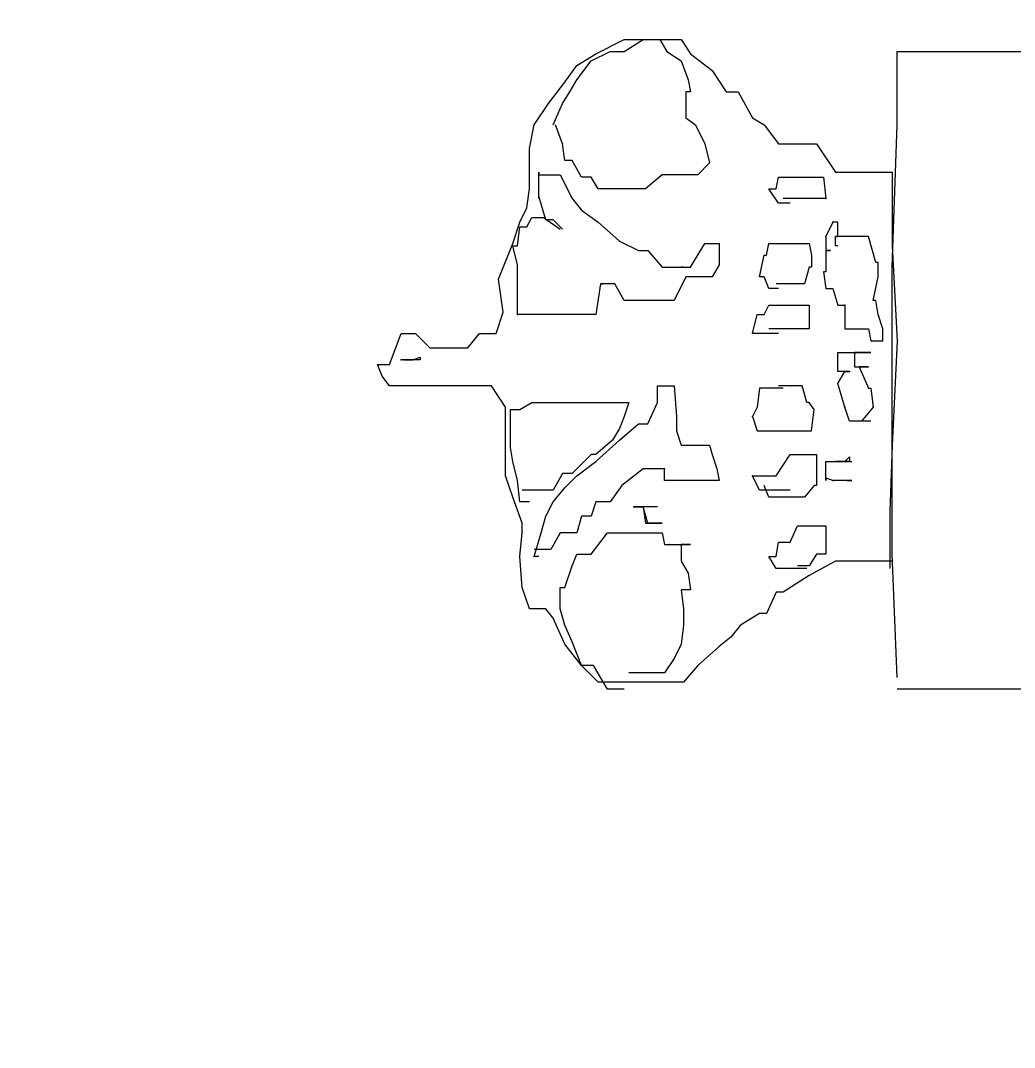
# Model space of a CAD drawing. Extents: x 731654 to 732244, y 4380181 to 4381208.
# Drawn here: x 731681.395 to 731685.585, y 4381030.28 to 4381034.61 of the extents above; entities that cross this region are included whole.
import ezdxf

# ---------------------------------------------------------------- set-up
doc = ezdxf.new("R2010")
doc.units = 0
doc.layers.get('0').update_dxf_attribs({"linetype": 'CONTINUOUS'})

msp = doc.modelspace()

# ---------------------------------------------------------------- linework, layer by layer
at = {"color": 0, "linetype": 'CONTINUOUS'}
for p, q in [((731683.82, 4381034.47), (731683.94, 4381034.53)), ((731683.82, 4381034.47), (731683.94, 4381034.53)), ((731683.94, 4381034.48), (731684.02, 4381034.53)), ((731683.94, 4381034.53), (731684.02, 4381034.53)), ((731683.94, 4381034.48), (731684.02, 4381034.53)), ((731683.94, 4381034.53), (731684.02, 4381034.53)), ((731684.02, 4381034.53), (731684.09, 4381034.53)), ((731684.02, 4381034.53), (731684.11, 4381034.53)), ((731684.02, 4381034.53), (731684.09, 4381034.53)), ((731684.02, 4381034.53), (731684.11, 4381034.53)), ((731684.09, 4381034.53), (731684.12, 4381034.48)), ((731684.09, 4381034.53), (731684.12, 4381034.48)), ((731684.11, 4381034.53), (731684.18, 4381034.53)), ((731684.11, 4381034.53), (731684.18, 4381034.53)), ((731684.18, 4381034.53), (731684.22, 4381034.47)), ((731684.18, 4381034.53), (731684.22, 4381034.47)), ((731683.74, 4381034.42), (731683.82, 4381034.47)), ((731683.74, 4381034.42), (731683.82, 4381034.47)), ((731683.8, 4381034.44), (731683.88, 4381034.48)), ((731683.8, 4381034.44), (731683.88, 4381034.48)), ((731683.88, 4381034.48), (731683.94, 4381034.48)), ((731683.88, 4381034.48), (731683.94, 4381034.48)), ((731684.12, 4381034.48), (731684.18, 4381034.44)), ((731684.12, 4381034.48), (731684.18, 4381034.44)), ((731684.22, 4381034.47), (731684.31, 4381034.4)), ((731684.22, 4381034.47), (731684.31, 4381034.4)), ((731685.09, 4381034.48), (731685.81, 4381034.48)), ((731685.09, 4381034.17), (731685.09, 4381034.48)), ((731685.09, 4381034.48), (731685.81, 4381034.48)), ((731685.09, 4381034.17), (731685.09, 4381034.48)), ((731683.74, 4381034.36), (731683.8, 4381034.44)), ((731683.74, 4381034.36), (731683.8, 4381034.44)), ((731684.18, 4381034.44), (731684.21, 4381034.36)), ((731684.18, 4381034.44), (731684.21, 4381034.36)), ((731683.69, 4381034.35), (731683.74, 4381034.42)), ((731683.69, 4381034.35), (731683.74, 4381034.42)), ((731684.31, 4381034.4), (731684.37, 4381034.31)), ((731684.31, 4381034.4), (731684.37, 4381034.31)), ((731683.62, 4381034.26), (731683.69, 4381034.35)), ((731683.62, 4381034.26), (731683.69, 4381034.35)), ((731683.71, 4381034.31), (731683.74, 4381034.36)), ((731683.71, 4381034.31), (731683.74, 4381034.36)), ((731684.21, 4381034.36), (731684.22, 4381034.31)), ((731684.21, 4381034.36), (731684.22, 4381034.31)), ((731683.68, 4381034.26), (731683.71, 4381034.31)), ((731683.68, 4381034.26), (731683.71, 4381034.31)), ((731684.22, 4381034.31), (731684.2, 4381034.31)), ((731684.2, 4381034.31), (731684.2, 4381034.2)), ((731684.22, 4381034.31), (731684.2, 4381034.31)), ((731684.2, 4381034.31), (731684.2, 4381034.2)), ((731684.37, 4381034.31), (731684.42, 4381034.31)), ((731684.37, 4381034.31), (731684.42, 4381034.31)), ((731684.42, 4381034.31), (731684.48, 4381034.2)), ((731684.42, 4381034.31), (731684.48, 4381034.2)), ((731683.56, 4381034.17), (731683.62, 4381034.26)), ((731683.56, 4381034.17), (731683.62, 4381034.26)), ((731683.64, 4381034.17), (731683.68, 4381034.26)), ((731683.64, 4381034.17), (731683.68, 4381034.26)), ((731683.54, 4381034.07), (731683.56, 4381034.17)), ((731683.54, 4381034.07), (731683.56, 4381034.17)), ((731683.68, 4381034.09), (731683.65, 4381034.17)), ((731683.68, 4381034.09), (731683.65, 4381034.17)), ((731684.2, 4381034.2), (731684.24, 4381034.17)), ((731684.2, 4381034.2), (731684.24, 4381034.17)), ((731684.24, 4381034.17), (731684.28, 4381034.09)), ((731684.24, 4381034.17), (731684.28, 4381034.09)), ((731684.48, 4381034.2), (731684.53, 4381034.17)), ((731684.48, 4381034.2), (731684.53, 4381034.17)), ((731684.53, 4381034.17), (731684.59, 4381034.09)), ((731684.53, 4381034.17), (731684.59, 4381034.09)), ((731685.07, 4381033.57), (731685.09, 4381034.17)), ((731685.07, 4381033.57), (731685.09, 4381034.17)), ((731683.69, 4381034.02), (731683.68, 4381034.09)), ((731683.69, 4381034.02), (731683.68, 4381034.09)), ((731684.28, 4381034.09), (731684.3, 4381034.01)), ((731684.28, 4381034.09), (731684.3, 4381034.01)), ((731684.59, 4381034.09), (731684.64, 4381034.09)), ((731684.59, 4381034.09), (731684.64, 4381034.09)), ((731684.64, 4381034.09), (731684.71, 4381034.09)), ((731684.64, 4381034.09), (731684.71, 4381034.09)), ((731684.71, 4381034.09), (731684.75, 4381034.09)), ((731684.71, 4381034.09), (731684.75, 4381034.09)), ((731684.75, 4381034.09), (731684.83, 4381033.97)), ((731684.75, 4381034.09), (731684.83, 4381033.97)), ((731683.54, 4381033.96), (731683.54, 4381034.07)), ((731683.54, 4381033.96), (731683.54, 4381034.07)), ((731683.72, 4381034.02), (731683.69, 4381034.02)), ((731683.72, 4381034.02), (731683.69, 4381034.02)), ((731683.76, 4381033.95), (731683.72, 4381034.02)), ((731683.76, 4381033.95), (731683.72, 4381034.02)), ((731684.3, 4381034.01), (731684.25, 4381033.96)), ((731684.3, 4381034.01), (731684.25, 4381033.96)), ((731683.54, 4381033.9), (731683.54, 4381033.96)), ((731683.54, 4381033.9), (731683.54, 4381033.96)), ((731683.58, 4381033.86), (731683.58, 4381033.97)), ((731683.58, 4381033.97), (731683.58, 4381033.96)), ((731683.58, 4381033.86), (731683.58, 4381033.97)), ((731683.58, 4381033.97), (731683.58, 4381033.96)), ((731683.58, 4381033.96), (731683.59, 4381033.96)), ((731683.58, 4381033.96), (731683.59, 4381033.96)), ((731683.59, 4381033.96), (731683.64, 4381033.96)), ((731683.59, 4381033.96), (731683.64, 4381033.96)), ((731683.64, 4381033.96), (731683.67, 4381033.96)), ((731683.64, 4381033.96), (731683.67, 4381033.96)), ((731683.67, 4381033.96), (731683.72, 4381033.86)), ((731683.67, 4381033.96), (731683.72, 4381033.86)), ((731683.8, 4381033.95), (731683.76, 4381033.95)), ((731683.8, 4381033.95), (731683.76, 4381033.95)), ((731683.83, 4381033.9), (731683.8, 4381033.95)), ((731683.83, 4381033.9), (731683.8, 4381033.95)), ((731684.1, 4381033.96), (731684.03, 4381033.9)), ((731684.1, 4381033.96), (731684.03, 4381033.9)), ((731684.15, 4381033.96), (731684.1, 4381033.96)), ((731684.15, 4381033.96), (731684.1, 4381033.96)), ((731684.21, 4381033.96), (731684.15, 4381033.96)), ((731684.21, 4381033.96), (731684.15, 4381033.96)), ((731684.25, 4381033.96), (731684.21, 4381033.96)), ((731684.25, 4381033.96), (731684.21, 4381033.96)), ((731684.58, 4381033.9), (731684.59, 4381033.95)), ((731684.58, 4381033.9), (731684.59, 4381033.95)), ((731684.59, 4381033.95), (731684.61, 4381033.95)), ((731684.59, 4381033.95), (731684.61, 4381033.95)), ((731684.61, 4381033.95), (731684.66, 4381033.95)), ((731684.61, 4381033.95), (731684.66, 4381033.95)), ((731684.66, 4381033.95), (731684.69, 4381033.95)), ((731684.66, 4381033.95), (731684.69, 4381033.95)), ((731684.69, 4381033.95), (731684.74, 4381033.95)), ((731684.69, 4381033.95), (731684.74, 4381033.95)), ((731684.74, 4381033.95), (731684.78, 4381033.95)), ((731684.74, 4381033.95), (731684.78, 4381033.95)), ((731684.78, 4381033.95), (731684.79, 4381033.86)), ((731684.78, 4381033.95), (731684.79, 4381033.86)), ((731684.83, 4381033.97), (731684.89, 4381033.97)), ((731684.83, 4381033.97), (731684.89, 4381033.97)), ((731684.89, 4381033.97), (731684.92, 4381033.97)), ((731684.89, 4381033.97), (731684.92, 4381033.97)), ((731684.92, 4381033.97), (731684.95, 4381033.97)), ((731684.92, 4381033.97), (731684.95, 4381033.97)), ((731684.95, 4381033.97), (731684.99, 4381033.97)), ((731684.95, 4381033.97), (731684.99, 4381033.97)), ((731684.99, 4381033.97), (731685.03, 4381033.97)), ((731684.99, 4381033.97), (731685.03, 4381033.97)), ((731685.03, 4381033.97), (731685.07, 4381033.97)), ((731685.03, 4381033.97), (731685.07, 4381033.97)), ((731685.07, 4381033.97), (731685.07, 4381033.66)), ((731685.07, 4381033.97), (731685.07, 4381033.66)), ((731683.53, 4381033.82), (731683.54, 4381033.9)), ((731683.53, 4381033.82), (731683.54, 4381033.9)), ((731683.61, 4381033.77), (731683.58, 4381033.87)), ((731683.58, 4381033.87), (731683.58, 4381033.86)), ((731683.61, 4381033.77), (731683.58, 4381033.87)), ((731683.58, 4381033.87), (731683.58, 4381033.86)), ((731683.72, 4381033.86), (731683.76, 4381033.81)), ((731683.72, 4381033.86), (731683.76, 4381033.81)), ((731683.88, 4381033.9), (731683.83, 4381033.9)), ((731683.88, 4381033.9), (731683.83, 4381033.9)), ((731683.93, 4381033.9), (731683.88, 4381033.9)), ((731683.93, 4381033.9), (731683.88, 4381033.9)), ((731684, 4381033.9), (731683.93, 4381033.9)), ((731684, 4381033.9), (731683.93, 4381033.9)), ((731684.03, 4381033.9), (731684, 4381033.9)), ((731684.03, 4381033.9), (731684, 4381033.9)), ((731684.59, 4381033.84), (731684.55, 4381033.9)), ((731684.55, 4381033.9), (731684.58, 4381033.9)), ((731684.59, 4381033.84), (731684.55, 4381033.9)), ((731684.55, 4381033.9), (731684.58, 4381033.9)), ((731684.67, 4381033.86), (731684.61, 4381033.86)), ((731684.67, 4381033.86), (731684.61, 4381033.86)), ((731684.72, 4381033.86), (731684.67, 4381033.86)), ((731684.72, 4381033.86), (731684.67, 4381033.86)), ((731684.75, 4381033.86), (731684.72, 4381033.86)), ((731684.75, 4381033.86), (731684.72, 4381033.86)), ((731684.79, 4381033.86), (731684.75, 4381033.86)), ((731684.79, 4381033.86), (731684.75, 4381033.86)), ((731683.5, 4381033.76), (731683.53, 4381033.82)), ((731683.5, 4381033.76), (731683.53, 4381033.82)), ((731684.61, 4381033.84), (731684.59, 4381033.84)), ((731684.61, 4381033.84), (731684.59, 4381033.84)), ((731684.64, 4381033.84), (731684.61, 4381033.84)), ((731684.64, 4381033.84), (731684.61, 4381033.84)), ((731683.53, 4381033.74), (731683.55, 4381033.78)), ((731683.53, 4381033.74), (731683.55, 4381033.78)), ((731683.55, 4381033.78), (731683.6, 4381033.78)), ((731683.55, 4381033.78), (731683.6, 4381033.78)), ((731683.6, 4381033.78), (731683.67, 4381033.73)), ((731683.6, 4381033.78), (731683.67, 4381033.73)), ((731683.76, 4381033.81), (731683.83, 4381033.76)), ((731683.76, 4381033.81), (731683.83, 4381033.76)), ((731683.47, 4381033.67), (731683.5, 4381033.76)), ((731683.47, 4381033.67), (731683.5, 4381033.76)), ((731683.49, 4381033.66), (731683.5, 4381033.74)), ((731683.49, 4381033.66), (731683.5, 4381033.74)), ((731683.5, 4381033.74), (731683.53, 4381033.74)), ((731683.5, 4381033.74), (731683.53, 4381033.74)), ((731683.64, 4381033.77), (731683.61, 4381033.77)), ((731683.64, 4381033.77), (731683.61, 4381033.77)), ((731683.68, 4381033.73), (731683.64, 4381033.77)), ((731683.68, 4381033.73), (731683.64, 4381033.77)), ((731683.83, 4381033.76), (731683.92, 4381033.68)), ((731683.83, 4381033.76), (731683.92, 4381033.68)), ((731684.82, 4381033.76), (731684.79, 4381033.7)), ((731684.82, 4381033.76), (731684.79, 4381033.7)), ((731684.84, 4381033.76), (731684.82, 4381033.76)), ((731684.84, 4381033.76), (731684.82, 4381033.76)), ((731684.84, 4381033.7), (731684.84, 4381033.76)), ((731684.84, 4381033.7), (731684.84, 4381033.76)), ((731684.79, 4381033.7), (731684.79, 4381033.64)), ((731684.79, 4381033.7), (731684.79, 4381033.64)), ((731684.83, 4381033.66), (731684.83, 4381033.7)), ((731684.83, 4381033.7), (731684.84, 4381033.7)), ((731684.84, 4381033.7), (731684.83, 4381033.7)), ((731684.83, 4381033.66), (731684.83, 4381033.7)), ((731684.83, 4381033.7), (731684.84, 4381033.7)), ((731684.84, 4381033.7), (731684.83, 4381033.7)), ((731684.9, 4381033.7), (731684.84, 4381033.7)), ((731684.9, 4381033.7), (731684.84, 4381033.7)), ((731684.92, 4381033.7), (731684.9, 4381033.7)), ((731684.92, 4381033.7), (731684.9, 4381033.7)), ((731684.94, 4381033.7), (731684.92, 4381033.7)), ((731684.94, 4381033.7), (731684.92, 4381033.7)), ((731684.97, 4381033.7), (731684.94, 4381033.7)), ((731684.97, 4381033.7), (731684.94, 4381033.7)), ((731685, 4381033.59), (731684.97, 4381033.7)), ((731685, 4381033.59), (731684.97, 4381033.7)), ((731683.41, 4381033.52), (731683.47, 4381033.67)), ((731683.41, 4381033.52), (731683.47, 4381033.67)), ((731683.49, 4381033.58), (731683.47, 4381033.66)), ((731683.47, 4381033.66), (731683.49, 4381033.66)), ((731683.49, 4381033.58), (731683.47, 4381033.66)), ((731683.47, 4381033.66), (731683.49, 4381033.66)), ((731683.92, 4381033.68), (731684, 4381033.64)), ((731683.92, 4381033.68), (731684, 4381033.64)), ((731684.22, 4381033.57), (731684.28, 4381033.67)), ((731684.22, 4381033.57), (731684.28, 4381033.67)), ((731684.28, 4381033.67), (731684.34, 4381033.67)), ((731684.28, 4381033.67), (731684.34, 4381033.67)), ((731684.34, 4381033.67), (731684.34, 4381033.58)), ((731684.34, 4381033.67), (731684.34, 4381033.58)), ((731684.54, 4381033.62), (731684.55, 4381033.67)), ((731684.54, 4381033.62), (731684.55, 4381033.67)), ((731684.55, 4381033.67), (731684.61, 4381033.67)), ((731684.55, 4381033.67), (731684.61, 4381033.67)), ((731684.61, 4381033.67), (731684.64, 4381033.67)), ((731684.61, 4381033.67), (731684.64, 4381033.67)), ((731684.64, 4381033.67), (731684.68, 4381033.67)), ((731684.64, 4381033.67), (731684.68, 4381033.67)), ((731684.68, 4381033.67), (731684.72, 4381033.67)), ((731684.68, 4381033.67), (731684.72, 4381033.67)), ((731684.72, 4381033.67), (731684.73, 4381033.62)), ((731684.72, 4381033.67), (731684.73, 4381033.62)), ((731684.84, 4381033.66), (731684.83, 4381033.66)), ((731684.84, 4381033.66), (731684.83, 4381033.66)), ((731685.07, 4381033.66), (731685.09, 4381033.26)), ((731685.07, 4381033.66), (731685.09, 4381033.26)), ((731684, 4381033.64), (731684.04, 4381033.64)), ((731684, 4381033.64), (731684.04, 4381033.64)), ((731684.04, 4381033.64), (731684.1, 4381033.57)), ((731684.04, 4381033.64), (731684.1, 4381033.57)), ((731684.51, 4381033.53), (731684.53, 4381033.62)), ((731684.51, 4381033.53), (731684.53, 4381033.62)), ((731684.53, 4381033.62), (731684.54, 4381033.62)), ((731684.53, 4381033.62), (731684.54, 4381033.62)), ((731684.73, 4381033.62), (731684.73, 4381033.57)), ((731684.73, 4381033.62), (731684.73, 4381033.57)), ((731684.79, 4381033.64), (731684.81, 4381033.64)), ((731684.81, 4381033.64), (731684.79, 4381033.64)), ((731684.79, 4381033.64), (731684.79, 4381033.55)), ((731684.79, 4381033.64), (731684.81, 4381033.64)), ((731684.81, 4381033.64), (731684.79, 4381033.64)), ((731684.79, 4381033.64), (731684.79, 4381033.55)), ((731683.49, 4381033.48), (731683.49, 4381033.58)), ((731683.49, 4381033.48), (731683.49, 4381033.58)), ((731684.1, 4381033.57), (731684.14, 4381033.57)), ((731684.1, 4381033.57), (731684.14, 4381033.57)), ((731684.14, 4381033.57), (731684.18, 4381033.57)), ((731684.14, 4381033.57), (731684.18, 4381033.57)), ((731684.18, 4381033.57), (731684.19, 4381033.57)), ((731684.19, 4381033.57), (731684.18, 4381033.57)), ((731684.18, 4381033.57), (731684.19, 4381033.57)), ((731684.18, 4381033.57), (731684.19, 4381033.57)), ((731684.19, 4381033.57), (731684.18, 4381033.57)), ((731684.18, 4381033.57), (731684.19, 4381033.57)), ((731684.19, 4381033.57), (731684.22, 4381033.57)), ((731684.19, 4381033.57), (731684.22, 4381033.57)), ((731684.34, 4381033.58), (731684.31, 4381033.53)), ((731684.34, 4381033.58), (731684.31, 4381033.53)), ((731684.72, 4381033.57), (731684.7, 4381033.5)), ((731684.72, 4381033.57), (731684.7, 4381033.5)), ((731684.73, 4381033.57), (731684.72, 4381033.57)), ((731684.73, 4381033.57), (731684.72, 4381033.57)), ((731685.01, 4381033.59), (731685, 4381033.59)), ((731685.01, 4381033.59), (731685, 4381033.59)), ((731685.01, 4381033.53), (731685.01, 4381033.59)), ((731685.01, 4381033.53), (731685.01, 4381033.59)), ((731685.07, 4381032.36), (731685.07, 4381033.57)), ((731685.07, 4381032.36), (731685.07, 4381033.57)), ((731683.43, 4381033.38), (731683.41, 4381033.52)), ((731683.43, 4381033.38), (731683.41, 4381033.52)), ((731684.2, 4381033.53), (731684.15, 4381033.43)), ((731684.2, 4381033.53), (731684.15, 4381033.43)), ((731684.21, 4381033.53), (731684.2, 4381033.53)), ((731684.21, 4381033.53), (731684.2, 4381033.53)), ((731684.22, 4381033.53), (731684.21, 4381033.53)), ((731684.22, 4381033.53), (731684.21, 4381033.53)), ((731684.28, 4381033.53), (731684.22, 4381033.53)), ((731684.28, 4381033.53), (731684.22, 4381033.53)), ((731684.31, 4381033.53), (731684.28, 4381033.53)), ((731684.31, 4381033.53), (731684.28, 4381033.53)), ((731684.53, 4381033.53), (731684.51, 4381033.53)), ((731684.53, 4381033.53), (731684.51, 4381033.53)), ((731684.55, 4381033.48), (731684.53, 4381033.53)), ((731684.55, 4381033.48), (731684.53, 4381033.53)), ((731684.79, 4381033.55), (731684.78, 4381033.55)), ((731684.78, 4381033.55), (731684.79, 4381033.48)), ((731684.79, 4381033.55), (731684.78, 4381033.55)), ((731684.78, 4381033.55), (731684.79, 4381033.48)), ((731684.99, 4381033.43), (731685.01, 4381033.53)), ((731684.99, 4381033.43), (731685.01, 4381033.53)), ((731683.49, 4381033.37), (731683.49, 4381033.48)), ((731683.49, 4381033.37), (731683.49, 4381033.48)), ((731683.84, 4381033.5), (731683.82, 4381033.37)), ((731683.84, 4381033.5), (731683.82, 4381033.37)), ((731683.87, 4381033.5), (731683.84, 4381033.5)), ((731683.84, 4381033.5), (731683.85, 4381033.5)), ((731683.85, 4381033.5), (731683.84, 4381033.5)), ((731683.87, 4381033.5), (731683.84, 4381033.5)), ((731683.84, 4381033.5), (731683.85, 4381033.5)), ((731683.85, 4381033.5), (731683.84, 4381033.5)), ((731683.9, 4381033.5), (731683.87, 4381033.5)), ((731683.9, 4381033.5), (731683.87, 4381033.5)), ((731683.94, 4381033.43), (731683.9, 4381033.5)), ((731683.94, 4381033.43), (731683.9, 4381033.5)), ((731684.59, 4381033.48), (731684.55, 4381033.48)), ((731684.59, 4381033.48), (731684.55, 4381033.48)), ((731684.62, 4381033.5), (731684.58, 4381033.5)), ((731684.62, 4381033.5), (731684.58, 4381033.5)), ((731684.64, 4381033.5), (731684.62, 4381033.5)), ((731684.64, 4381033.5), (731684.62, 4381033.5)), ((731684.7, 4381033.5), (731684.64, 4381033.5)), ((731684.7, 4381033.5), (731684.64, 4381033.5)), ((731684.79, 4381033.48), (731684.82, 4381033.48)), ((731684.79, 4381033.48), (731684.82, 4381033.48)), ((731684.82, 4381033.48), (731684.84, 4381033.41)), ((731684.82, 4381033.48), (731684.84, 4381033.41)), ((731684, 4381033.43), (731683.94, 4381033.43)), ((731684, 4381033.43), (731683.94, 4381033.43)), ((731684.04, 4381033.43), (731684, 4381033.43)), ((731684.04, 4381033.43), (731684, 4381033.43)), ((731684.1, 4381033.43), (731684.04, 4381033.43)), ((731684.1, 4381033.43), (731684.04, 4381033.43)), ((731684.13, 4381033.43), (731684.1, 4381033.43)), ((731684.13, 4381033.43), (731684.1, 4381033.43)), ((731684.15, 4381033.43), (731684.13, 4381033.43)), ((731684.15, 4381033.43), (731684.13, 4381033.43)), ((731685, 4381033.43), (731684.99, 4381033.43)), ((731685, 4381033.43), (731684.99, 4381033.43)), ((731685.01, 4381033.37), (731685, 4381033.43)), ((731685.01, 4381033.37), (731685, 4381033.43)), ((731684.53, 4381033.37), (731684.55, 4381033.41)), ((731684.53, 4381033.37), (731684.55, 4381033.41)), ((731684.55, 4381033.41), (731684.61, 4381033.41)), ((731684.55, 4381033.41), (731684.61, 4381033.41)), ((731684.61, 4381033.41), (731684.64, 4381033.41)), ((731684.61, 4381033.41), (731684.64, 4381033.41)), ((731684.64, 4381033.41), (731684.7, 4381033.41)), ((731684.64, 4381033.41), (731684.7, 4381033.41)), ((731684.7, 4381033.41), (731684.72, 4381033.41)), ((731684.7, 4381033.41), (731684.72, 4381033.41)), ((731684.72, 4381033.41), (731684.72, 4381033.31)), ((731684.72, 4381033.41), (731684.72, 4381033.31)), ((731684.84, 4381033.41), (731684.87, 4381033.41)), ((731684.84, 4381033.41), (731684.87, 4381033.41)), ((731684.87, 4381033.41), (731684.87, 4381033.31)), ((731684.87, 4381033.41), (731684.87, 4381033.31)), ((731683.4, 4381033.29), (731683.43, 4381033.38)), ((731683.4, 4381033.29), (731683.43, 4381033.38)), ((731683.53, 4381033.37), (731683.49, 4381033.37)), ((731683.53, 4381033.37), (731683.49, 4381033.37)), ((731683.59, 4381033.37), (731683.53, 4381033.37)), ((731683.59, 4381033.37), (731683.53, 4381033.37)), ((731683.67, 4381033.37), (731683.59, 4381033.37)), ((731683.67, 4381033.37), (731683.59, 4381033.37)), ((731683.76, 4381033.37), (731683.67, 4381033.37)), ((731683.76, 4381033.37), (731683.67, 4381033.37)), ((731683.82, 4381033.37), (731683.76, 4381033.37)), ((731683.82, 4381033.37), (731683.76, 4381033.37)), ((731684.48, 4381033.29), (731684.5, 4381033.37)), ((731684.48, 4381033.29), (731684.5, 4381033.37)), ((731684.5, 4381033.37), (731684.53, 4381033.37)), ((731684.5, 4381033.37), (731684.53, 4381033.37)), ((731685.03, 4381033.31), (731685.01, 4381033.37)), ((731685.03, 4381033.31), (731685.01, 4381033.37)), ((731684.62, 4381033.31), (731684.55, 4381033.31)), ((731684.62, 4381033.31), (731684.55, 4381033.31)), ((731684.66, 4381033.31), (731684.62, 4381033.31)), ((731684.66, 4381033.31), (731684.62, 4381033.31)), ((731684.7, 4381033.31), (731684.66, 4381033.31)), ((731684.7, 4381033.31), (731684.66, 4381033.31)), ((731684.72, 4381033.31), (731684.7, 4381033.31)), ((731684.72, 4381033.31), (731684.7, 4381033.31)), ((731684.87, 4381033.31), (731684.9, 4381033.31)), ((731684.87, 4381033.31), (731684.9, 4381033.31)), ((731684.9, 4381033.31), (731684.93, 4381033.31)), ((731684.9, 4381033.31), (731684.93, 4381033.31)), ((731684.93, 4381033.31), (731684.97, 4381033.31)), ((731684.93, 4381033.31), (731684.97, 4381033.31)), ((731684.97, 4381033.31), (731684.98, 4381033.26)), ((731684.97, 4381033.31), (731684.98, 4381033.26)), ((731685.03, 4381033.26), (731685.03, 4381033.31)), ((731685.03, 4381033.26), (731685.03, 4381033.31)), ((731682.95, 4381033.16), (731683, 4381033.29)), ((731682.95, 4381033.16), (731683, 4381033.29)), ((731683, 4381033.29), (731683.02, 4381033.29)), ((731683, 4381033.29), (731683.02, 4381033.29)), ((731683.02, 4381033.29), (731683.06, 4381033.29)), ((731683.02, 4381033.29), (731683.06, 4381033.29)), ((731683.06, 4381033.29), (731683.12, 4381033.23)), ((731683.06, 4381033.29), (731683.12, 4381033.23)), ((731683.28, 4381033.23), (731683.33, 4381033.29)), ((731683.28, 4381033.23), (731683.33, 4381033.29)), ((731683.33, 4381033.29), (731683.37, 4381033.29)), ((731683.33, 4381033.29), (731683.37, 4381033.29)), ((731683.37, 4381033.29), (731683.4, 4381033.29)), ((731683.37, 4381033.29), (731683.4, 4381033.29)), ((731684.51, 4381033.29), (731684.48, 4381033.29)), ((731684.51, 4381033.29), (731684.48, 4381033.29)), ((731684.54, 4381033.29), (731684.51, 4381033.29)), ((731684.54, 4381033.29), (731684.51, 4381033.29)), ((731684.59, 4381033.29), (731684.54, 4381033.29)), ((731684.59, 4381033.29), (731684.54, 4381033.29)), ((731684.98, 4381033.26), (731685, 4381033.26)), ((731684.98, 4381033.26), (731685, 4381033.26)), ((731685, 4381033.26), (731685.02, 4381033.26)), ((731685, 4381033.26), (731685.02, 4381033.26)), ((731685.02, 4381033.26), (731685.03, 4381033.26)), ((731685.02, 4381033.26), (731685.03, 4381033.26)), ((731685.09, 4381033.26), (731685.07, 4381032.82)), ((731685.09, 4381033.26), (731685.07, 4381032.82)), ((731683.12, 4381033.23), (731683.17, 4381033.23)), ((731683.12, 4381033.23), (731683.17, 4381033.23)), ((731683.17, 4381033.23), (731683.28, 4381033.23)), ((731683.17, 4381033.23), (731683.28, 4381033.23)), ((731684.84, 4381033.13), (731684.84, 4381033.21)), ((731684.84, 4381033.21), (731684.87, 4381033.21)), ((731684.84, 4381033.13), (731684.84, 4381033.21)), ((731684.84, 4381033.21), (731684.87, 4381033.21)), ((731684.87, 4381033.21), (731684.89, 4381033.21)), ((731684.87, 4381033.21), (731684.89, 4381033.21)), ((731684.89, 4381033.21), (731684.91, 4381033.21)), ((731684.89, 4381033.21), (731684.91, 4381033.21)), ((731684.91, 4381033.21), (731684.95, 4381033.21)), ((731684.93, 4381033.21), (731684.91, 4381033.21)), ((731684.91, 4381033.21), (731684.91, 4381033.15)), ((731684.91, 4381033.21), (731684.95, 4381033.21)), ((731684.93, 4381033.21), (731684.91, 4381033.21)), ((731684.91, 4381033.21), (731684.91, 4381033.15)), ((731684.95, 4381033.21), (731684.93, 4381033.21)), ((731684.95, 4381033.21), (731684.93, 4381033.21)), ((731684.95, 4381033.21), (731684.98, 4381033.21)), ((731684.98, 4381033.21), (731684.95, 4381033.21)), ((731684.95, 4381033.21), (731684.98, 4381033.21)), ((731684.98, 4381033.21), (731684.95, 4381033.21)), ((731683.02, 4381033.18), (731683, 4381033.18)), ((731683.02, 4381033.18), (731683, 4381033.18)), ((731683.01, 4381033.18), (731683.02, 4381033.18)), ((731683.01, 4381033.18), (731683.02, 4381033.18)), ((731683.02, 4381033.18), (731683.03, 4381033.18)), ((731683.04, 4381033.18), (731683.02, 4381033.18)), ((731683.02, 4381033.18), (731683.03, 4381033.18)), ((731683.04, 4381033.18), (731683.02, 4381033.18)), ((731683.03, 4381033.18), (731683.05, 4381033.18)), ((731683.03, 4381033.18), (731683.05, 4381033.18)), ((731683.08, 4381033.18), (731683.04, 4381033.18)), ((731683.08, 4381033.18), (731683.04, 4381033.18)), ((731683.05, 4381033.18), (731683.08, 4381033.19)), ((731683.05, 4381033.18), (731683.08, 4381033.19)), ((731683.08, 4381033.19), (731683.08, 4381033.18)), ((731683.08, 4381033.19), (731683.08, 4381033.18)), ((731682.92, 4381033.11), (731682.9, 4381033.16)), ((731682.9, 4381033.16), (731682.92, 4381033.16)), ((731682.92, 4381033.11), (731682.9, 4381033.16)), ((731682.9, 4381033.16), (731682.92, 4381033.16)), ((731682.92, 4381033.16), (731682.95, 4381033.16)), ((731682.92, 4381033.16), (731682.95, 4381033.16)), ((731684.84, 4381033.08), (731684.87, 4381033.13)), ((731684.87, 4381033.13), (731684.84, 4381033.13)), ((731684.84, 4381033.08), (731684.87, 4381033.13)), ((731684.87, 4381033.13), (731684.84, 4381033.13)), ((731684.87, 4381033.13), (731684.89, 4381033.13)), ((731684.89, 4381033.13), (731684.87, 4381033.13)), ((731684.87, 4381033.13), (731684.89, 4381033.13)), ((731684.89, 4381033.13), (731684.87, 4381033.13)), ((731684.91, 4381033.15), (731684.94, 4381033.15)), ((731684.91, 4381033.15), (731684.94, 4381033.15)), ((731684.93, 4381033.15), (731684.97, 4381033.06)), ((731684.94, 4381033.15), (731684.93, 4381033.15)), ((731684.93, 4381033.15), (731684.97, 4381033.06)), ((731684.94, 4381033.15), (731684.93, 4381033.15)), ((731684.94, 4381033.15), (731684.97, 4381033.15)), ((731684.97, 4381033.15), (731684.94, 4381033.15)), ((731684.94, 4381033.15), (731684.97, 4381033.15)), ((731684.97, 4381033.15), (731684.94, 4381033.15)), ((731682.95, 4381033.07), (731682.92, 4381033.11)), ((731682.95, 4381033.07), (731682.92, 4381033.11)), ((731684.87, 4381032.98), (731684.84, 4381033.08)), ((731684.87, 4381032.98), (731684.84, 4381033.08)), ((731683.01, 4381033.07), (731682.95, 4381033.07)), ((731683.01, 4381033.07), (731682.95, 4381033.07)), ((731683.03, 4381033.07), (731683.01, 4381033.07)), ((731683.03, 4381033.07), (731683.01, 4381033.07)), ((731683.09, 4381033.07), (731683.03, 4381033.07)), ((731683.09, 4381033.07), (731683.03, 4381033.07)), ((731683.13, 4381033.07), (731683.09, 4381033.07)), ((731683.13, 4381033.07), (731683.09, 4381033.07)), ((731683.19, 4381033.07), (731683.13, 4381033.07)), ((731683.19, 4381033.07), (731683.13, 4381033.07)), ((731683.26, 4381033.07), (731683.19, 4381033.07)), ((731683.26, 4381033.07), (731683.19, 4381033.07)), ((731683.28, 4381033.07), (731683.26, 4381033.07)), ((731683.28, 4381033.07), (731683.26, 4381033.07)), ((731683.3, 4381033.07), (731683.28, 4381033.07)), ((731683.3, 4381033.07), (731683.28, 4381033.07)), ((731683.38, 4381033.07), (731683.3, 4381033.07)), ((731683.38, 4381033.07), (731683.3, 4381033.07)), ((731683.44, 4381032.98), (731683.38, 4381033.07)), ((731683.44, 4381032.98), (731683.38, 4381033.07)), ((731684.08, 4381033), (731684.08, 4381033.07)), ((731684.08, 4381033.07), (731684.1, 4381033.07)), ((731684.08, 4381033), (731684.08, 4381033.07)), ((731684.08, 4381033.07), (731684.1, 4381033.07)), ((731684.1, 4381033.07), (731684.14, 4381033.07)), ((731684.1, 4381033.07), (731684.14, 4381033.07)), ((731684.14, 4381033.07), (731684.15, 4381033.07)), ((731684.14, 4381033.07), (731684.15, 4381033.07)), ((731684.15, 4381033.07), (731684.16, 4381032.94)), ((731684.15, 4381033.07), (731684.16, 4381032.94)), ((731684.51, 4381033.06), (731684.5, 4381032.98)), ((731684.51, 4381033.06), (731684.5, 4381032.98)), ((731684.55, 4381033.06), (731684.51, 4381033.06)), ((731684.55, 4381033.06), (731684.51, 4381033.06)), ((731684.61, 4381033.06), (731684.55, 4381033.06)), ((731684.61, 4381033.06), (731684.55, 4381033.06)), ((731684.61, 4381033.07), (731684.59, 4381033.07)), ((731684.61, 4381033.07), (731684.59, 4381033.07)), ((731684.64, 4381033.07), (731684.61, 4381033.07)), ((731684.64, 4381033.07), (731684.61, 4381033.07)), ((731684.69, 4381033.07), (731684.64, 4381033.07)), ((731684.69, 4381033.07), (731684.64, 4381033.07)), ((731684.71, 4381033), (731684.69, 4381033.07)), ((731684.71, 4381033), (731684.69, 4381033.07)), ((731684.97, 4381033.06), (731684.98, 4381033.06)), ((731684.97, 4381033.06), (731684.98, 4381033.06)), ((731684.98, 4381033.06), (731684.99, 4381032.98)), ((731684.98, 4381033.06), (731684.99, 4381032.98)), ((731683.5, 4381032.97), (731683.55, 4381033)), ((731683.5, 4381032.97), (731683.55, 4381033)), ((731683.55, 4381033), (731683.65, 4381033)), ((731683.55, 4381033), (731683.65, 4381033)), ((731683.65, 4381033), (731683.74, 4381033)), ((731683.65, 4381033), (731683.74, 4381033)), ((731683.74, 4381033), (731683.76, 4381033)), ((731683.74, 4381033), (731683.76, 4381033)), ((731683.76, 4381033), (731683.82, 4381033)), ((731683.76, 4381033), (731683.82, 4381033)), ((731683.82, 4381033), (731683.9, 4381033)), ((731683.82, 4381033), (731683.9, 4381033)), ((731683.9, 4381033), (731683.94, 4381033)), ((731683.9, 4381033), (731683.94, 4381033)), ((731683.94, 4381033), (731683.96, 4381033)), ((731683.96, 4381033), (731683.94, 4381032.94)), ((731683.94, 4381033), (731683.96, 4381033)), ((731683.96, 4381033), (731683.94, 4381032.94)), ((731684.04, 4381032.91), (731684.08, 4381033)), ((731684.04, 4381032.91), (731684.08, 4381033)), ((731684.72, 4381033), (731684.71, 4381033)), ((731684.72, 4381033), (731684.71, 4381033)), ((731684.74, 4381032.97), (731684.72, 4381033)), ((731684.74, 4381032.97), (731684.72, 4381033)), ((731683.44, 4381032.92), (731683.44, 4381032.98)), ((731683.44, 4381032.92), (731683.44, 4381032.98)), ((731683.46, 4381032.89), (731683.46, 4381032.97)), ((731683.46, 4381032.97), (731683.5, 4381032.97)), ((731683.46, 4381032.89), (731683.46, 4381032.97)), ((731683.46, 4381032.97), (731683.5, 4381032.97)), ((731684.5, 4381032.98), (731684.48, 4381032.94)), ((731684.5, 4381032.98), (731684.48, 4381032.94)), ((731684.73, 4381032.88), (731684.74, 4381032.97)), ((731684.73, 4381032.88), (731684.74, 4381032.97)), ((731684.89, 4381032.92), (731684.87, 4381032.98)), ((731684.89, 4381032.92), (731684.87, 4381032.98)), ((731684.99, 4381032.98), (731684.94, 4381032.92)), ((731684.99, 4381032.98), (731684.94, 4381032.92)), ((731683.44, 4381032.87), (731683.44, 4381032.92)), ((731683.44, 4381032.87), (731683.44, 4381032.92)), ((731683.94, 4381032.94), (731683.92, 4381032.89)), ((731683.94, 4381032.94), (731683.92, 4381032.89)), ((731683.92, 4381032.84), (731684, 4381032.91)), ((731683.92, 4381032.84), (731684, 4381032.91)), ((731684, 4381032.91), (731684.04, 4381032.91)), ((731684, 4381032.91), (731684.04, 4381032.91)), ((731684.16, 4381032.94), (731684.16, 4381032.88)), ((731684.16, 4381032.94), (731684.16, 4381032.88)), ((731684.48, 4381032.94), (731684.5, 4381032.88)), ((731684.48, 4381032.94), (731684.5, 4381032.88)), ((731684.92, 4381032.92), (731684.89, 4381032.92)), ((731684.91, 4381032.92), (731684.89, 4381032.92)), ((731684.92, 4381032.92), (731684.89, 4381032.92)), ((731684.91, 4381032.92), (731684.89, 4381032.92)), ((731684.94, 4381032.92), (731684.91, 4381032.92)), ((731684.94, 4381032.92), (731684.91, 4381032.92)), ((731684.98, 4381032.92), (731684.92, 4381032.92)), ((731684.98, 4381032.92), (731684.92, 4381032.92)), ((731683.44, 4381032.75), (731683.44, 4381032.87)), ((731683.44, 4381032.75), (731683.44, 4381032.87)), ((731683.46, 4381032.81), (731683.46, 4381032.89)), ((731683.46, 4381032.81), (731683.46, 4381032.89)), ((731683.92, 4381032.89), (731683.89, 4381032.84)), ((731683.92, 4381032.89), (731683.89, 4381032.84)), ((731684.16, 4381032.88), (731684.18, 4381032.82)), ((731684.16, 4381032.88), (731684.18, 4381032.82)), ((731684.5, 4381032.88), (731684.51, 4381032.88)), ((731684.5, 4381032.88), (731684.51, 4381032.88)), ((731684.51, 4381032.88), (731684.54, 4381032.88)), ((731684.51, 4381032.88), (731684.54, 4381032.88)), ((731684.54, 4381032.88), (731684.58, 4381032.88)), ((731684.54, 4381032.88), (731684.58, 4381032.88)), ((731684.58, 4381032.88), (731684.62, 4381032.88)), ((731684.58, 4381032.88), (731684.62, 4381032.88)), ((731684.62, 4381032.88), (731684.64, 4381032.88)), ((731684.62, 4381032.88), (731684.64, 4381032.88)), ((731684.64, 4381032.88), (731684.7, 4381032.88)), ((731684.64, 4381032.88), (731684.7, 4381032.88)), ((731684.7, 4381032.88), (731684.72, 4381032.88)), ((731684.7, 4381032.88), (731684.72, 4381032.88)), ((731684.72, 4381032.88), (731684.73, 4381032.88)), ((731684.72, 4381032.88), (731684.73, 4381032.88)), ((731683.89, 4381032.84), (731683.82, 4381032.78)), ((731683.82, 4381032.75), (731683.92, 4381032.84)), ((731683.89, 4381032.84), (731683.82, 4381032.78)), ((731683.82, 4381032.75), (731683.92, 4381032.84)), ((731684.18, 4381032.82), (731684.2, 4381032.82)), ((731684.18, 4381032.82), (731684.2, 4381032.82)), ((731684.2, 4381032.82), (731684.25, 4381032.82)), ((731684.2, 4381032.82), (731684.25, 4381032.82)), ((731684.25, 4381032.82), (731684.3, 4381032.82)), ((731684.25, 4381032.82), (731684.3, 4381032.82)), ((731684.3, 4381032.82), (731684.31, 4381032.78)), ((731684.3, 4381032.82), (731684.31, 4381032.78)), ((731685.07, 4381032.82), (731685.06, 4381032.54)), ((731685.07, 4381032.82), (731685.06, 4381032.54)), ((731683.47, 4381032.75), (731683.46, 4381032.81)), ((731683.47, 4381032.75), (731683.46, 4381032.81)), ((731683.8, 4381032.78), (731683.72, 4381032.7)), ((731683.8, 4381032.78), (731683.72, 4381032.7)), ((731683.82, 4381032.78), (731683.8, 4381032.78)), ((731683.82, 4381032.78), (731683.8, 4381032.78)), ((731684.31, 4381032.78), (731684.33, 4381032.72)), ((731684.31, 4381032.78), (731684.33, 4381032.72)), ((731684.58, 4381032.69), (731684.64, 4381032.78)), ((731684.58, 4381032.69), (731684.64, 4381032.78)), ((731684.64, 4381032.78), (731684.67, 4381032.78)), ((731684.64, 4381032.78), (731684.67, 4381032.78)), ((731684.67, 4381032.78), (731684.72, 4381032.78)), ((731684.67, 4381032.78), (731684.72, 4381032.78)), ((731684.72, 4381032.78), (731684.73, 4381032.78)), ((731684.72, 4381032.78), (731684.73, 4381032.78)), ((731684.73, 4381032.78), (731684.74, 4381032.78)), ((731684.73, 4381032.78), (731684.74, 4381032.78)), ((731684.74, 4381032.78), (731684.75, 4381032.78)), ((731684.74, 4381032.78), (731684.75, 4381032.78)), ((731684.75, 4381032.78), (731684.75, 4381032.65)), ((731684.75, 4381032.78), (731684.75, 4381032.65)), ((731683.44, 4381032.69), (731683.44, 4381032.75)), ((731683.44, 4381032.69), (731683.44, 4381032.75)), ((731683.49, 4381032.67), (731683.47, 4381032.75)), ((731683.49, 4381032.67), (731683.47, 4381032.75)), ((731683.74, 4381032.69), (731683.82, 4381032.75)), ((731683.74, 4381032.69), (731683.82, 4381032.75)), ((731684.79, 4381032.67), (731684.79, 4381032.75)), ((731684.79, 4381032.75), (731684.81, 4381032.75)), ((731684.79, 4381032.67), (731684.79, 4381032.75)), ((731684.79, 4381032.75), (731684.81, 4381032.75)), ((731684.81, 4381032.75), (731684.82, 4381032.75)), ((731684.81, 4381032.75), (731684.82, 4381032.75)), ((731684.82, 4381032.75), (731684.83, 4381032.75)), ((731684.82, 4381032.75), (731684.83, 4381032.75)), ((731684.83, 4381032.75), (731684.87, 4381032.75)), ((731684.84, 4381032.75), (731684.83, 4381032.75)), ((731684.83, 4381032.75), (731684.88, 4381032.75)), ((731684.83, 4381032.75), (731684.87, 4381032.75)), ((731684.84, 4381032.75), (731684.83, 4381032.75)), ((731684.83, 4381032.75), (731684.88, 4381032.75)), ((731684.87, 4381032.75), (731684.84, 4381032.75)), ((731684.87, 4381032.75), (731684.84, 4381032.75)), ((731684.87, 4381032.75), (731684.89, 4381032.77)), ((731684.87, 4381032.75), (731684.89, 4381032.77)), ((731684.88, 4381032.75), (731684.87, 4381032.75)), ((731684.88, 4381032.75), (731684.87, 4381032.75)), ((731684.89, 4381032.75), (731684.88, 4381032.75)), ((731684.88, 4381032.75), (731684.9, 4381032.75)), ((731684.89, 4381032.75), (731684.88, 4381032.75)), ((731684.88, 4381032.75), (731684.9, 4381032.75)), ((731684.89, 4381032.77), (731684.89, 4381032.75)), ((731684.89, 4381032.77), (731684.89, 4381032.75)), ((731683.47, 4381032.6), (731683.44, 4381032.69)), ((731683.47, 4381032.6), (731683.44, 4381032.69)), ((731683.68, 4381032.7), (731683.64, 4381032.63)), ((731683.68, 4381032.7), (731683.64, 4381032.63)), ((731683.72, 4381032.7), (731683.68, 4381032.7)), ((731683.72, 4381032.7), (731683.68, 4381032.7)), ((731683.69, 4381032.64), (731683.74, 4381032.69)), ((731683.69, 4381032.64), (731683.74, 4381032.69)), ((731684.02, 4381032.72), (731683.93, 4381032.65)), ((731684.02, 4381032.72), (731683.93, 4381032.65)), ((731684.09, 4381032.72), (731684.02, 4381032.72)), ((731684.09, 4381032.72), (731684.02, 4381032.72)), ((731684.11, 4381032.72), (731684.09, 4381032.72)), ((731684.11, 4381032.72), (731684.09, 4381032.72)), ((731684.11, 4381032.67), (731684.11, 4381032.72)), ((731684.11, 4381032.67), (731684.11, 4381032.72)), ((731684.33, 4381032.72), (731684.34, 4381032.67)), ((731684.33, 4381032.72), (731684.34, 4381032.67)), ((731684.51, 4381032.63), (731684.48, 4381032.69)), ((731684.48, 4381032.69), (731684.51, 4381032.69)), ((731684.51, 4381032.63), (731684.48, 4381032.69)), ((731684.48, 4381032.69), (731684.51, 4381032.69)), ((731684.51, 4381032.69), (731684.58, 4381032.69)), ((731684.51, 4381032.69), (731684.58, 4381032.69)), ((731683.5, 4381032.58), (731683.49, 4381032.67)), ((731683.5, 4381032.58), (731683.49, 4381032.67)), ((731683.93, 4381032.65), (731683.88, 4381032.58)), ((731683.93, 4381032.65), (731683.88, 4381032.58)), ((731684.13, 4381032.67), (731684.11, 4381032.67)), ((731684.13, 4381032.67), (731684.11, 4381032.67)), ((731684.16, 4381032.67), (731684.13, 4381032.67)), ((731684.16, 4381032.67), (731684.13, 4381032.67)), ((731684.22, 4381032.67), (731684.16, 4381032.67)), ((731684.22, 4381032.67), (731684.16, 4381032.67)), ((731684.28, 4381032.67), (731684.22, 4381032.67)), ((731684.28, 4381032.67), (731684.22, 4381032.67)), ((731684.33, 4381032.67), (731684.28, 4381032.67)), ((731684.33, 4381032.67), (731684.28, 4381032.67)), ((731684.34, 4381032.67), (731684.33, 4381032.67)), ((731684.34, 4381032.67), (731684.33, 4381032.67)), ((731684.55, 4381032.6), (731684.53, 4381032.65)), ((731684.55, 4381032.6), (731684.53, 4381032.65)), ((731684.74, 4381032.65), (731684.7, 4381032.6)), ((731684.74, 4381032.65), (731684.7, 4381032.6)), ((731684.75, 4381032.65), (731684.74, 4381032.65)), ((731684.75, 4381032.65), (731684.74, 4381032.65)), ((731684.82, 4381032.67), (731684.79, 4381032.68)), ((731684.79, 4381032.68), (731684.79, 4381032.67)), ((731684.82, 4381032.67), (731684.79, 4381032.68)), ((731684.79, 4381032.68), (731684.79, 4381032.67)), ((731684.84, 4381032.67), (731684.82, 4381032.67)), ((731684.84, 4381032.67), (731684.82, 4381032.67)), ((731684.89, 4381032.67), (731684.84, 4381032.67)), ((731684.89, 4381032.67), (731684.84, 4381032.67)), ((731684.88, 4381032.67), (731684.9, 4381032.67)), ((731684.88, 4381032.67), (731684.9, 4381032.67)), ((731684.9, 4381032.67), (731684.89, 4381032.67)), ((731684.9, 4381032.67), (731684.89, 4381032.67)), ((731683.53, 4381032.63), (731683.51, 4381032.63)), ((731683.53, 4381032.63), (731683.51, 4381032.63)), ((731683.58, 4381032.63), (731683.53, 4381032.63)), ((731683.58, 4381032.63), (731683.53, 4381032.63)), ((731683.61, 4381032.63), (731683.58, 4381032.63)), ((731683.61, 4381032.63), (731683.58, 4381032.63)), ((731683.64, 4381032.63), (731683.61, 4381032.63)), ((731683.64, 4381032.63), (731683.61, 4381032.63)), ((731683.64, 4381032.58), (731683.69, 4381032.64)), ((731683.64, 4381032.58), (731683.69, 4381032.64)), ((731684.58, 4381032.63), (731684.51, 4381032.63)), ((731684.58, 4381032.63), (731684.51, 4381032.63)), ((731684.64, 4381032.63), (731684.58, 4381032.63)), ((731684.64, 4381032.63), (731684.58, 4381032.63)), ((731683.51, 4381032.49), (731683.47, 4381032.6)), ((731683.51, 4381032.49), (731683.47, 4381032.6)), ((731683.54, 4381032.58), (731683.5, 4381032.58)), ((731683.54, 4381032.58), (731683.5, 4381032.58)), ((731683.61, 4381032.52), (731683.64, 4381032.58)), ((731683.61, 4381032.52), (731683.64, 4381032.58)), ((731683.82, 4381032.58), (731683.8, 4381032.52)), ((731683.82, 4381032.58), (731683.8, 4381032.52)), ((731683.88, 4381032.58), (731683.82, 4381032.58)), ((731683.88, 4381032.58), (731683.82, 4381032.58)), ((731684, 4381032.56), (731683.98, 4381032.56)), ((731683.98, 4381032.56), (731684, 4381032.56)), ((731684, 4381032.56), (731683.98, 4381032.56)), ((731683.98, 4381032.56), (731684, 4381032.56)), ((731684.03, 4381032.56), (731684, 4381032.56)), ((731684, 4381032.56), (731684.02, 4381032.56)), ((731684.03, 4381032.56), (731684, 4381032.56)), ((731684, 4381032.56), (731684.02, 4381032.56)), ((731684.02, 4381032.56), (731684.03, 4381032.49)), ((731684.04, 4381032.49), (731684.02, 4381032.56)), ((731684.02, 4381032.56), (731684.03, 4381032.49)), ((731684.04, 4381032.49), (731684.02, 4381032.56)), ((731684.08, 4381032.56), (731684.03, 4381032.56)), ((731684.08, 4381032.56), (731684.03, 4381032.56)), ((731684.61, 4381032.6), (731684.55, 4381032.6)), ((731684.61, 4381032.6), (731684.55, 4381032.6)), ((731684.64, 4381032.6), (731684.61, 4381032.6)), ((731684.64, 4381032.6), (731684.61, 4381032.6)), ((731684.7, 4381032.6), (731684.64, 4381032.6)), ((731684.7, 4381032.6), (731684.64, 4381032.6)), ((731683.59, 4381032.45), (731683.61, 4381032.52)), ((731683.59, 4381032.45), (731683.61, 4381032.52)), ((731683.76, 4381032.52), (731683.74, 4381032.45)), ((731683.76, 4381032.52), (731683.74, 4381032.45)), ((731683.8, 4381032.52), (731683.76, 4381032.52)), ((731683.8, 4381032.52), (731683.76, 4381032.52)), ((731685.06, 4381032.54), (731685.06, 4381032.3)), ((731685.06, 4381032.54), (731685.06, 4381032.3)), ((731683.51, 4381032.45), (731683.51, 4381032.49)), ((731683.51, 4381032.45), (731683.51, 4381032.49)), ((731684.03, 4381032.49), (731684.08, 4381032.49)), ((731684.03, 4381032.49), (731684.08, 4381032.49)), ((731684.08, 4381032.49), (731684.04, 4381032.49)), ((731684.08, 4381032.49), (731684.04, 4381032.49)), ((731684.08, 4381032.49), (731684.1, 4381032.49)), ((731684.1, 4381032.49), (731684.08, 4381032.49)), ((731684.08, 4381032.49), (731684.1, 4381032.49)), ((731684.1, 4381032.49), (731684.08, 4381032.49)), ((731684.64, 4381032.41), (731684.67, 4381032.48)), ((731684.64, 4381032.41), (731684.67, 4381032.48)), ((731684.67, 4381032.48), (731684.7, 4381032.48)), ((731684.67, 4381032.48), (731684.7, 4381032.48)), ((731684.7, 4381032.48), (731684.73, 4381032.48)), ((731684.7, 4381032.48), (731684.73, 4381032.48)), ((731684.73, 4381032.48), (731684.78, 4381032.48)), ((731684.73, 4381032.48), (731684.78, 4381032.48)), ((731684.78, 4381032.48), (731684.79, 4381032.48)), ((731684.78, 4381032.48), (731684.79, 4381032.48)), ((731684.79, 4381032.48), (731684.79, 4381032.41)), ((731684.79, 4381032.48), (731684.79, 4381032.41)), ((731683.5, 4381032.35), (731683.51, 4381032.45)), ((731683.5, 4381032.35), (731683.51, 4381032.45)), ((731683.56, 4381032.35), (731683.59, 4381032.45)), ((731683.56, 4381032.35), (731683.59, 4381032.45)), ((731683.67, 4381032.45), (731683.63, 4381032.38)), ((731683.67, 4381032.45), (731683.63, 4381032.38)), ((731683.72, 4381032.45), (731683.67, 4381032.45)), ((731683.72, 4381032.45), (731683.67, 4381032.45)), ((731683.74, 4381032.45), (731683.72, 4381032.45)), ((731683.74, 4381032.45), (731683.72, 4381032.45)), ((731683.8, 4381032.36), (731683.87, 4381032.45)), ((731683.8, 4381032.36), (731683.87, 4381032.45)), ((731683.87, 4381032.45), (731683.92, 4381032.45)), ((731683.87, 4381032.45), (731683.92, 4381032.45)), ((731683.92, 4381032.45), (731684, 4381032.45)), ((731683.92, 4381032.45), (731684, 4381032.45)), ((731684, 4381032.45), (731684.02, 4381032.45)), ((731684, 4381032.45), (731684.02, 4381032.45)), ((731684.02, 4381032.45), (731684.08, 4381032.45)), ((731684.02, 4381032.45), (731684.08, 4381032.45)), ((731684.08, 4381032.45), (731684.1, 4381032.45)), ((731684.08, 4381032.45), (731684.1, 4381032.45)), ((731684.1, 4381032.45), (731684.11, 4381032.4)), ((731684.1, 4381032.45), (731684.11, 4381032.4)), ((731684.11, 4381032.4), (731684.13, 4381032.4)), ((731684.11, 4381032.4), (731684.13, 4381032.4)), ((731684.13, 4381032.4), (731684.16, 4381032.4)), ((731684.13, 4381032.4), (731684.16, 4381032.4)), ((731684.16, 4381032.4), (731684.2, 4381032.4)), ((731684.16, 4381032.4), (731684.2, 4381032.4)), ((731684.21, 4381032.4), (731684.18, 4381032.4)), ((731684.18, 4381032.4), (731684.18, 4381032.33)), ((731684.21, 4381032.4), (731684.18, 4381032.4)), ((731684.18, 4381032.4), (731684.18, 4381032.33)), ((731684.2, 4381032.4), (731684.22, 4381032.4)), ((731684.2, 4381032.4), (731684.22, 4381032.4)), ((731684.22, 4381032.4), (731684.21, 4381032.4)), ((731684.22, 4381032.4), (731684.21, 4381032.4)), ((731684.58, 4381032.35), (731684.59, 4381032.41)), ((731684.58, 4381032.35), (731684.59, 4381032.41)), ((731684.59, 4381032.41), (731684.64, 4381032.41)), ((731684.59, 4381032.41), (731684.64, 4381032.41)), ((731684.79, 4381032.41), (731684.79, 4381032.36)), ((731684.79, 4381032.41), (731684.79, 4381032.36)), ((731683.51, 4381032.22), (731683.5, 4381032.35)), ((731683.51, 4381032.22), (731683.5, 4381032.35)), ((731683.6, 4381032.38), (731683.56, 4381032.38)), ((731683.6, 4381032.38), (731683.56, 4381032.38)), ((731683.58, 4381032.35), (731683.56, 4381032.35)), ((731683.58, 4381032.35), (731683.56, 4381032.35)), ((731683.63, 4381032.38), (731683.6, 4381032.38)), ((731683.63, 4381032.38), (731683.6, 4381032.38)), ((731683.72, 4381032.31), (731683.74, 4381032.36)), ((731683.72, 4381032.31), (731683.74, 4381032.36)), ((731683.74, 4381032.36), (731683.8, 4381032.36)), ((731683.74, 4381032.36), (731683.8, 4381032.36)), ((731684.58, 4381032.3), (731684.55, 4381032.35)), ((731684.55, 4381032.35), (731684.58, 4381032.35)), ((731684.58, 4381032.3), (731684.55, 4381032.35)), ((731684.55, 4381032.35), (731684.58, 4381032.35)), ((731684.75, 4381032.36), (731684.72, 4381032.31)), ((731684.75, 4381032.36), (731684.72, 4381032.31)), ((731684.79, 4381032.36), (731684.75, 4381032.36)), ((731684.79, 4381032.36), (731684.75, 4381032.36)), ((731685.09, 4381031.84), (731685.07, 4381032.36)), ((731685.09, 4381031.84), (731685.07, 4381032.36)), ((731683.69, 4381032.22), (731683.72, 4381032.31)), ((731683.69, 4381032.22), (731683.72, 4381032.31)), ((731684.18, 4381032.33), (731684.21, 4381032.28)), ((731684.18, 4381032.33), (731684.21, 4381032.28)), ((731684.62, 4381032.3), (731684.58, 4381032.3)), ((731684.62, 4381032.3), (731684.58, 4381032.3)), ((731684.64, 4381032.3), (731684.62, 4381032.3)), ((731684.64, 4381032.3), (731684.62, 4381032.3)), ((731684.71, 4381032.3), (731684.64, 4381032.3)), ((731684.71, 4381032.3), (731684.64, 4381032.3)), ((731684.72, 4381032.31), (731684.67, 4381032.31)), ((731684.72, 4381032.31), (731684.67, 4381032.31)), ((731684.83, 4381032.33), (731684.72, 4381032.27)), ((731684.83, 4381032.33), (731684.72, 4381032.27)), ((731684.9, 4381032.33), (731684.83, 4381032.33)), ((731684.9, 4381032.33), (731684.83, 4381032.33)), ((731684.97, 4381032.33), (731684.9, 4381032.33)), ((731684.97, 4381032.33), (731684.9, 4381032.33)), ((731684.98, 4381032.33), (731684.97, 4381032.33)), ((731684.98, 4381032.33), (731684.97, 4381032.33)), ((731685.02, 4381032.33), (731684.98, 4381032.33)), ((731685.02, 4381032.33), (731684.98, 4381032.33)), ((731685.07, 4381032.33), (731685.02, 4381032.33)), ((731685.07, 4381032.33), (731685.02, 4381032.33)), ((731684.21, 4381032.28), (731684.22, 4381032.21)), ((731684.21, 4381032.28), (731684.22, 4381032.21)), ((731684.72, 4381032.27), (731684.61, 4381032.2)), ((731684.72, 4381032.27), (731684.61, 4381032.2)), ((731683.54, 4381032.13), (731683.51, 4381032.22)), ((731683.54, 4381032.13), (731683.51, 4381032.22)), ((731683.67, 4381032.13), (731683.67, 4381032.22)), ((731683.67, 4381032.22), (731683.69, 4381032.22)), ((731683.67, 4381032.13), (731683.67, 4381032.22)), ((731683.67, 4381032.22), (731683.69, 4381032.22)), ((731684.22, 4381032.21), (731684.18, 4381032.21)), ((731684.18, 4381032.21), (731684.19, 4381032.13)), ((731684.22, 4381032.21), (731684.18, 4381032.21)), ((731684.18, 4381032.21), (731684.19, 4381032.13)), ((731684.58, 4381032.2), (731684.54, 4381032.11)), ((731684.58, 4381032.2), (731684.54, 4381032.11)), ((731684.61, 4381032.2), (731684.58, 4381032.2)), ((731684.61, 4381032.2), (731684.58, 4381032.2)), ((731683.56, 4381032.13), (731683.54, 4381032.13)), ((731683.56, 4381032.13), (731683.54, 4381032.13)), ((731683.61, 4381032.13), (731683.56, 4381032.13)), ((731683.61, 4381032.13), (731683.56, 4381032.13)), ((731683.64, 4381032.09), (731683.61, 4381032.13)), ((731683.64, 4381032.09), (731683.61, 4381032.13)), ((731683.69, 4381032.06), (731683.67, 4381032.13)), ((731683.69, 4381032.06), (731683.67, 4381032.13)), ((731684.19, 4381032.13), (731684.19, 4381032.06)), ((731684.19, 4381032.13), (731684.19, 4381032.06)), ((731683.69, 4381031.98), (731683.64, 4381032.09)), ((731683.69, 4381031.98), (731683.64, 4381032.09)), ((731684.51, 4381032.11), (731684.43, 4381032.06)), ((731684.51, 4381032.11), (731684.43, 4381032.06)), ((731684.54, 4381032.11), (731684.51, 4381032.11)), ((731684.54, 4381032.11), (731684.51, 4381032.11)), ((731683.72, 4381031.99), (731683.69, 4381032.06)), ((731683.72, 4381031.99), (731683.69, 4381032.06)), ((731684.19, 4381032.06), (731684.18, 4381031.98)), ((731684.19, 4381032.06), (731684.18, 4381031.98)), ((731684.43, 4381032.06), (731684.39, 4381032.01)), ((731684.43, 4381032.06), (731684.39, 4381032.01)), ((731684.39, 4381032.01), (731684.34, 4381031.97)), ((731684.39, 4381032.01), (731684.34, 4381031.97)), ((731683.76, 4381031.89), (731683.69, 4381031.98)), ((731683.76, 4381031.89), (731683.69, 4381031.98)), ((731683.76, 4381031.89), (731683.72, 4381031.99)), ((731683.76, 4381031.89), (731683.72, 4381031.99)), ((731684.18, 4381031.98), (731684.15, 4381031.92)), ((731684.18, 4381031.98), (731684.15, 4381031.92)), ((731684.34, 4381031.97), (731684.25, 4381031.89)), ((731684.34, 4381031.97), (731684.25, 4381031.89)), ((731684.15, 4381031.92), (731684.11, 4381031.86)), ((731684.15, 4381031.92), (731684.11, 4381031.86)), ((731683.81, 4381031.89), (731683.76, 4381031.89)), ((731683.83, 4381031.82), (731683.76, 4381031.89)), ((731683.81, 4381031.89), (731683.76, 4381031.89)), ((731683.83, 4381031.82), (731683.76, 4381031.89)), ((731683.87, 4381031.79), (731683.81, 4381031.89)), ((731683.87, 4381031.79), (731683.81, 4381031.89)), ((731684.25, 4381031.89), (731684.19, 4381031.82)), ((731684.25, 4381031.89), (731684.19, 4381031.82)), ((731684.02, 4381031.86), (731683.96, 4381031.86)), ((731684.02, 4381031.86), (731683.96, 4381031.86)), ((731684.08, 4381031.86), (731684.02, 4381031.86)), ((731684.08, 4381031.86), (731684.02, 4381031.86)), ((731684.11, 4381031.86), (731684.08, 4381031.86)), ((731684.11, 4381031.86), (731684.08, 4381031.86)), ((731683.91, 4381031.82), (731683.83, 4381031.82)), ((731683.91, 4381031.82), (731683.83, 4381031.82)), ((731683.94, 4381031.79), (731683.87, 4381031.79)), ((731683.94, 4381031.79), (731683.87, 4381031.79)), ((731684, 4381031.82), (731683.91, 4381031.82)), ((731684, 4381031.82), (731683.91, 4381031.82)), ((731684.08, 4381031.82), (731684, 4381031.82)), ((731684.08, 4381031.82), (731684, 4381031.82)), ((731684.19, 4381031.82), (731684.08, 4381031.82)), ((731684.19, 4381031.82), (731684.08, 4381031.82)), ((731685.19, 4381031.79), (731685.09, 4381031.79)), ((731685.19, 4381031.79), (731685.09, 4381031.79)), ((731685.54, 4381031.79), (731685.19, 4381031.79)), ((731685.54, 4381031.79), (731685.19, 4381031.79)), ((731685.82, 4381031.79), (731685.54, 4381031.79)), ((731685.82, 4381031.79), (731685.54, 4381031.79))]:
    msp.add_line(p, q, dxfattribs=at)
for p in [(731683.68, 4381034.09), (731683.68, 4381034.09), (731684.79, 4381033.86), (731684.79, 4381033.86), (731684.82, 4381033.76), (731684.82, 4381033.76), (731684.79, 4381033.7), (731684.79, 4381033.7), (731684.87, 4381033.41), (731684.87, 4381033.41), (731683.49, 4381033.37), (731683.49, 4381033.37), (731683, 4381033.18), (731683, 4381033.18), (731684.89, 4381033.13), (731684.89, 4381033.13), (731684.64, 4381033.07), (731684.64, 4381033.07), (731684.87, 4381032.98), (731684.87, 4381032.98), (731684.99, 4381032.98), (731684.99, 4381032.98), (731684.48, 4381032.94), (731684.48, 4381032.94), (731684.11, 4381032.72), (731684.11, 4381032.72), (731684.48, 4381032.69), (731684.48, 4381032.69), (731684.82, 4381032.67), (731684.82, 4381032.67), (731683.98, 4381032.56), (731683.98, 4381032.56), (731684.13, 4381032.4), (731684.13, 4381032.4), (731683.56, 4381032.35), (731683.56, 4381032.35)]:
    msp.add_point(p, dxfattribs=at)

# ---------------------------------------------------------------- meshes
mesh = msp.add_polyface(dxfattribs=at)
corners = [(731962.5, 4380181), (731654.5, 4381207.5), (732244, 4380181), (732244, 4381207.5), (731654.5, 4380181)]
mesh.append_faces([[corners[k] for k in face] for face in [(0, 1, 4), (1, 0, 2, 3)]], dxfattribs={"vtx0": -1, "color": 0})
mesh = msp.add_polyface(dxfattribs=at)
corners = [(731945.58, 4381021), (731945.58, 4381201.5), (731664.5, 4381201.5), (731664.5, 4381021)]
mesh.append_faces([[corners[k] for k in face] for face in [(0, 1, 2, 3)]], dxfattribs={"color": 0})

doc.saveas('drawing.dxf')
